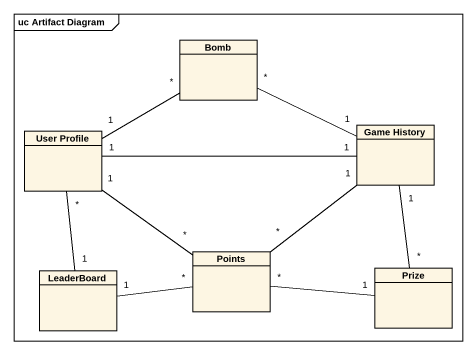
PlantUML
@startuml
mainframe uc Artifact Diagram
hide circle
hide empty members
class Bomb
class "User Profile" as User_Profile
class "Game History" as Game_History
class LeaderBoard
class Points
class Prize
Bomb "*" -right- "1" Game_History
User_Profile "1" -right- "*" Bomb
User_Profile "1" -right- "1" Game_History
User_Profile "*" -- "1" LeaderBoard
User_Profile "1" -- "*" Points
Game_History "1" -- "*" Prize
LeaderBoard "1" -right- "*" Points
Points "*" -up- "1" Game_History
Prize "1" -left- "*" Points
@enduml
